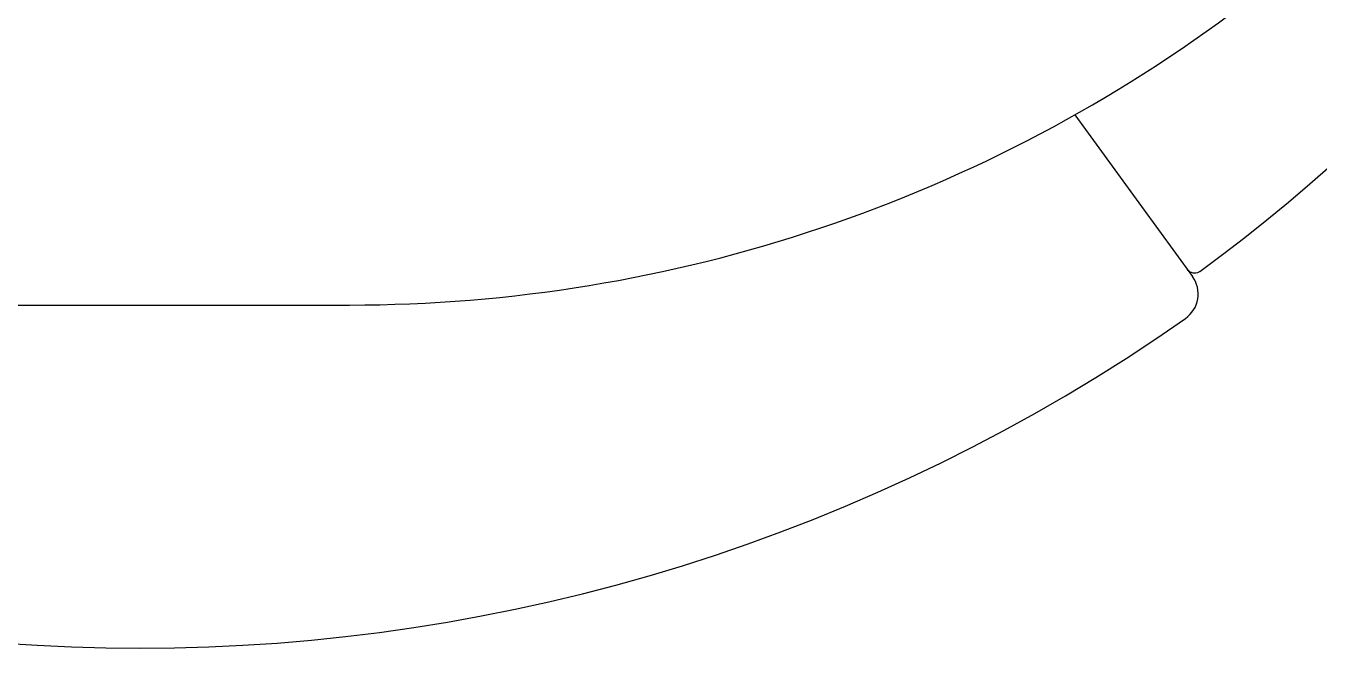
# Model space of a CAD drawing. Header units: millimetres. Extents: x 1061 to 4698, y 0 to 5700.
# Drawn here: x 2841.4 to 3274.8, y 2240 to 2448.7 of the extents above; entities that cross this region are included whole.
import ezdxf

# ---------------------------------------------------------------- set-up
doc = ezdxf.new("R2010")
doc.units = ezdxf.units.MM
doc.layers.add('AM_4', color=3, linetype='Continuous', lineweight=25)

msp = doc.modelspace()

# ---------------------------------------------------------------- linework, layer by layer
at = {"layer": 'AM_4'}
for p, q in [((3192.96, 2418.87), (3215.3, 2388.12)), ((3215.3, 2388.12), (3232.35, 2364.66)), ((2809.92, 2355.1), (2949.92, 2355.1))]:
    msp.add_line(p, q, dxfattribs=at)
for centre, radius, start, end in [((2879.72, 2850), 600, 306.28792, 2.95682), ((2949.92, 2850.1), 495, 270, 307.1965), ((3224.26, 2358.78), 10, 305.045, 36), ((2879.72, 2850), 610, 234.95497, 305.04503)]:
    msp.add_arc(centre, radius, start, end, dxfattribs=at)
msp.add_open_spline([(3234.83, 2366.37), (3234.57, 2366.18), (3234.28, 2366.03), (3233.66, 2365.83), (3233.33, 2365.78), (3232.68, 2365.79), (3232.35, 2365.85), (3231.74, 2366.07), (3231.45, 2366.23), (3230.98, 2366.6), (3230.79, 2366.8), (3230.63, 2367.02)], degree=3, knots=[0, 0, 0, 0, 0.0960124, 0.0960124, 0.1937572, 0.1937572, 0.2912111, 0.2912111, 0.3885773, 0.3885773, 0.4707514, 0.4707514, 0.4707514, 0.4707514], dxfattribs=at)
msp.add_open_spline([(3234.83, 2366.37), (3234.83, 2366.37), (3234.83, 2366.37), (3234.83, 2366.37)], degree=3, dxfattribs=at)

doc.saveas('drawing.dxf')
